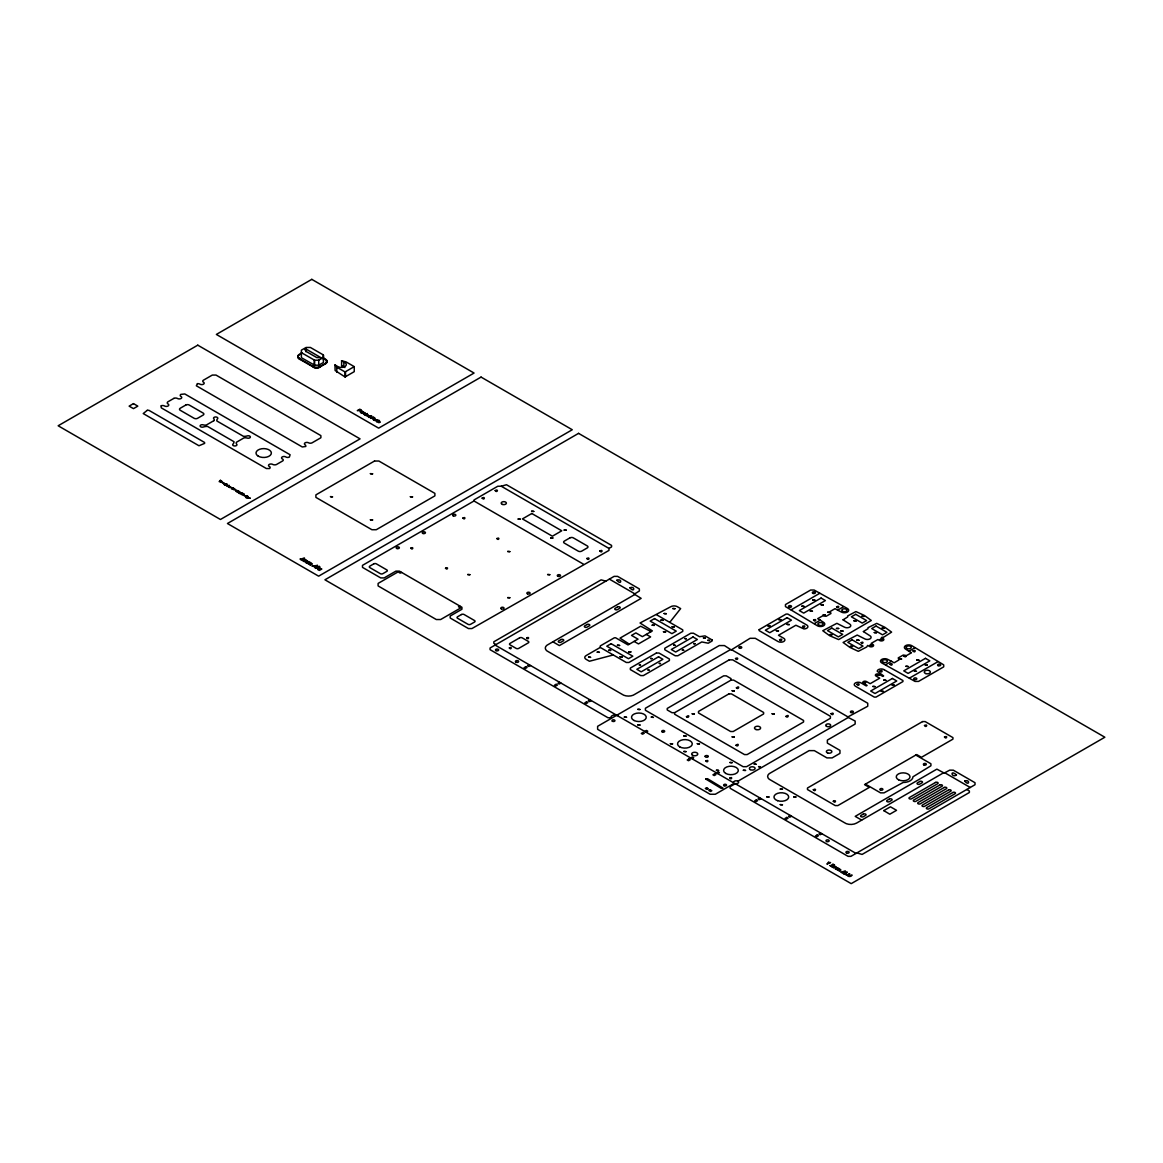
<?xml version="1.0" encoding="UTF-8"?>
<svg xmlns="http://www.w3.org/2000/svg" width="1163" height="1163" viewBox="0 0 1163 1163"><rect width="100%" height="100%" fill="white"/><g stroke="black" fill="none" stroke-linecap="round" stroke-linejoin="round"><path stroke-width="1.5" d="M552.876 641.816L559.388 645.581L641.162 598.364L634.3 594.162L639.403 590.964L639.316 588.9L617.597 576.368L614.122 576.368L490.059 647.995L490.059 649.666L607.987 717.745L610.88 717.745C610.604 713.457 622.685 714.809 615.663 715.885L597.622 726.308L597.622 729.317L710.099 794.256L715.318 794.256L733.46 783.775L733.708 782.219A2.457 1.425 0 0 1 736.368 780.809A2.457 1.425 0 0 1 738.578 782.466A2.457 1.425 0 0 1 735.525 783.586L730.131 786.595L730.117 788.252L848.06 856.346L850.953 856.346L975.016 784.72L975.016 782.714L953.311 770.182L949.749 770.139L944.182 773.075L936.884 769.136L855.198 816.368L861.667 820.089M705.171 756.357L705.345 755.965A1.468 0.858 0 0 1 708.107 756.357L708.063 756.59M223.645 482.965C226.422 483.706 220.185 483.096 223.078 482.441M705.36 755.935L705.156 756.386A1.468 0.858 0 0 0 707.904 756.822L708.107 756.357M669.743 622.365L680.646 608.598L677.331 606.693A4.623 2.66 0 0 0 670.6 606.81L640.043 622.99L652.37 630.884L642.383 636.655L635.87 632.89L631.524 635.405L638.036 639.156L628.049 644.927L615.75 637.862A1.468 0.843 0 0 0 613.991 638.007L600.253 645.93L600.253 647.428L626.305 662.474L628.921 662.474L682.768 631.393L682.768 629.881L656.702 614.834M245.567 496.456C244.274 497.183 247.225 494.798 245.597 496.397M634.62 594.613L548.543 644.317A8.141 4.696 0 0 0 548.543 651.832L621.943 694.209A8.141 4.696 0 0 0 634.969 694.209L719.228 645.567L724.433 645.567L731.236 649.943L750.062 638.298L755.267 638.298L867.743 703.237L867.743 706.246L847.58 717.106L855.154 721.045L855.154 724.04L827.358 740.09L827.358 743.099L839.962 750.368L839.962 753.377L832.141 757.898L826.922 757.898L814.333 750.629L809.114 750.629L770.909 772.683A8.141 4.696 0 0 0 770.909 780.213L844.294 822.59A8.141 4.696 0 0 0 856.491 823.128L943.397 772.886M324.71 364.266L325.044 364.048A3.678 2.122 0 0 0 325.684 362.202M305.753 348.885L304.808 349.438L306.102 351.444L316.714 357.55L320.959 357.666L305.753 348.885L305.753 351.648M301.377 352.665L314.49 360.137L314.403 365.211L314.49 360.137M301.973 352.825L299.196 354.424A4.914 2.835 0 0 0 299.196 358.437L313.094 366.461A4.914 2.835 0 0 0 320.043 366.461L325.611 363.249A4.914 2.835 0 0 0 325.611 359.236L322.514 357.463M301.973 353.319L299.196 354.933A4.914 2.835 0 0 0 298.775 355.209M314.49 365.153L301.377 357.681L301.377 350.165L306.102 347.475L310.405 347.461L323.43 354.977L323.43 362.507L318.706 365.182L314.403 365.211M314.403 360.196L318.749 360.196L323.43 357.492M323.43 359.992L323.343 355.035M334.988 364.935L336.79 367.188L345.048 371.942L354.25 366.636L354.25 371.651L345.048 376.957L335.118 370.517L334.988 364.935L337.837 366.578A4.972 2.878 0 0 0 345.295 366.301A4.972 2.878 0 0 0 343.841 362.071L341.529 360.734M232.615 487.835L231.292 488.605L233.996 489.289L232.44 489.274L233.632 488.009L232.338 487.791M238.4 490.742L237.019 491.905L238.72 490.931L236.176 490.917C238.11 487.864 233.269 493.403 238.226 490.641M473.995 500.977L362.478 565.363L362.478 567.37L380.708 577.909L384.183 577.909L395.914 571.135L399.389 571.135L461.929 607.246L461.929 609.252L450.197 616.012L450.197 618.018L468.442 628.558L471.916 628.558L608.976 550.419L608.976 548.413L501.268 486.236L497.793 486.236L473.995 499.974L473.995 500.977L583.448 564.171M501.268 486.236L506.486 484.738L611.578 545.403L611.578 546.915L608.976 548.413M401.555 572.385L400.261 573.141L398.08 571.891L378.106 583.419L378.106 585.934L436.299 619.53L440.646 619.53L460.621 607.987L458.455 606.737L459.763 605.981M529.223 664.742L527.479 665.745L528.787 666.501L530.532 665.498M600.253 647.428L586.356 655.452A4.623 2.66 0 0 0 586.137 659.348L589.437 661.253L613.279 654.958M559.621 682.303L557.891 683.306L559.185 684.062L560.929 683.059M590.019 699.85L588.289 700.853L589.583 701.609L591.327 700.606M791.087 609.848L819.755 593.29M617.509 714.823L730.16 649.783M814.594 623.455L820.293 620.155A85.858 49.573 0 0 0 823.535 622.307A4.303 2.486 0 0 1 823.535 625.81A4.303 2.486 0 0 1 817.458 625.81L785.447 606.577L785.447 604.571L810.64 590.034L814.115 590.034L847.42 608.511A4.303 2.486 0 0 1 847.42 612.029A4.303 2.486 0 0 1 841.343 612.029A85.844 49.558 0 0 0 837.622 610.153L837.564 610.11A86.789 50.111 0 0 0 835.049 608.642L830.28 611.418L830.92 613.526L826.137 616.288L822.634 615.881L817.676 618.672A86.789 50.111 0 0 0 820.22 620.126L820.293 620.155M837.622 610.153L843.335 606.853M674.598 712.701L731.047 680.108L733.664 680.108L803.575 720.479L803.575 721.976L747.126 754.583L744.509 754.583L674.598 714.213L674.598 712.701L671.996 712.701L667.213 709.939L667.213 708.441L723.677 675.848L726.279 675.848L731.047 678.611L731.047 680.108M644.738 731.44L646.483 730.437L647.776 731.193L646.047 732.196M690.691 757.971L692.421 756.968L693.73 757.724L692 758.727M885.901 664.625L891.527 661.296A86.789 50.111 0 0 0 894.114 662.808L898.941 659.944L898.243 657.909L903.273 655.045L906.529 655.569L911.487 652.777A86.789 50.111 0 0 0 908.943 651.324L908.87 651.28A85.844 49.558 0 0 0 905.628 649.143A4.303 2.486 0 0 1 905.628 645.625A4.303 2.486 0 0 1 911.705 645.625L943.716 664.858L943.716 666.864L918.523 681.416L915.048 681.416L881.743 662.925A4.303 2.486 0 0 1 881.743 659.421A4.303 2.486 0 0 1 887.82 659.421A85.858 49.573 0 0 0 891.527 661.296L891.599 661.325M908.87 651.28L914.569 647.995M716.393 772.814L718.138 771.81L719.446 772.566L717.702 773.569M909.408 678.145L938.076 661.602M737.894 781.216L847.856 717.731M759.832 797.891L758.087 798.894L759.395 799.65L761.125 798.647M790.229 815.437L788.485 816.441L789.793 817.196L791.538 816.193M820.627 832.984L818.897 833.987L820.191 834.743L821.936 833.74M243.518 494.929L244.172 494.173L243.169 493.49L241.453 494.479C246.614 494.551 243.707 496.892 243.852 494.987M733.62 782.786L617.509 715.725M354.25 366.636L346.007 361.867L341.617 360.777L341.617 365.793L343.085 365.909M884.156 669.699L902.953 680.559L902.953 681.562L876.03 697.102L874.3 697.102L855.401 686.199A3.998 2.311 0 0 1 857.189 682.332L858.221 682.259A3.998 2.311 0 0 1 861.056 682.928L866.261 685.937L867.133 685.443L863.44 683.306A2.152 1.236 0 0 1 863.44 681.547A2.152 1.236 0 0 1 866.479 681.547L870.171 683.684L879.722 678.174L876.03 676.037A2.152 1.236 0 0 1 876.03 674.278A2.152 1.236 0 0 1 879.068 674.278L882.761 676.415L883.633 675.907L877.251 671.269A3.998 2.311 0 0 1 879.722 669.147A3.998 2.311 0 0 1 884.069 669.641L884.142 669.699M341.617 365.793L343.841 367.072A4.972 2.878 0 0 1 344.873 367.537M322.514 357.957L325.611 359.745A4.914 2.835 0 0 1 326.033 360.021M318.706 360.167L318.749 365.211M915.804 755.049L930.923 763.771L930.923 765.777L912.955 776.811A9.827 5.67 0 0 1 903.128 782.495L884.025 792.861L880.551 792.861L865.432 784.138M609.354 579.116L634.62 593.712M731.731 649.783L847.856 716.83M944.967 772.886L970.247 787.482M605.879 581.122L601.097 579.872L493.824 641.802L493.824 643.313L496.005 644.564M966.773 789.488L969.375 791L969.375 792.497L862.103 854.427L856.898 852.93M651.062 631.64L640.697 626.203L620.01 638.124L629.343 644.171M646.279 634.402L650.626 636.902L638.472 643.924L634.126 641.424M495.133 645.072L615.954 714.823M735.205 783.673L856.026 853.424M300.098 359.454L299.749 359.236A3.678 2.122 0 0 1 299.022 357.666M345.527 371.666L345.527 376.681M345.048 371.942L345.048 376.957M343.841 362.071L343.841 367.072M336.79 367.188L336.79 372.204M326.381 360.326A4.914 2.835 0 0 1 325.611 363.757L318.807 367.653A3.678 2.122 0 0 1 314.33 367.653L299.196 358.945A4.914 2.835 0 0 1 298.411 355.515M320.043 366.97A4.914 2.835 0 0 1 313.094 366.97M759.163 629.634L759.163 630.637L778.062 641.54A3.998 2.311 0 0 0 784.734 640.508L784.88 639.912A3.998 2.311 0 0 0 783.702 638.283L778.498 635.274L795.87 625.243L803.895 628.921A3.998 2.311 0 0 0 807.587 627.497A3.998 2.311 0 0 0 806.715 624.996L787.831 614.079L786.086 614.079L759.163 629.634M227.294 486.207L229.155 485.436L227.294 486.207M364.499 414.668L365.197 415.162L367.304 413.519L364.499 414.668M376.638 421.675L377.335 422.169L379.443 420.526L376.856 419.785C371.913 422.125 380.868 419.203 376.754 421.515M318.429 569.23L321.817 569.012L319.345 570.437L317.659 569.492L319.563 567.704L320.232 568.082L318.429 569.23M230.87 487.224L229.416 487.442L230.87 487.224M380.01 422.038C378.862 420.904 377.626 424.073 380.01 422.038M305.811 560.333L303.979 561.555L307.148 561.046L305.462 562.427L306.116 562.805L308.137 561.555L304.953 559.272L302.482 560.697L305.811 560.406M310.056 562.79L308.21 564.011L311.393 563.503L309.707 564.869L310.361 565.247L312.382 563.997L309.198 561.714L306.727 563.154L310.056 562.79M835.019 866.711L833.362 867.802L836.212 867.351L835.296 868.921L837.113 867.802L834.249 865.752L832.01 867.031L835.019 866.711M838.828 868.906L837.186 870.011L840.035 869.546L839.105 871.131L840.936 869.997L838.058 867.947L835.834 869.241L838.828 868.979M830.048 865.548L831.414 866.479A1.57 0.901 0 0 0 832.461 866.304L833.101 865.461L832.243 864.894L834.525 864.981L832.955 864.08C831.341 864.996 832.388 866.406 830.048 865.548M712.163 639.999L712.119 640.987L708.252 643.212L701.769 641.947L677.811 655.772L675.209 655.772L664.785 649.754L664.785 648.256L690.837 633.21L693.439 633.21L699.486 636.699L705.04 635.885L712.163 639.999M220.447 482.136L222.235 482.122L220.49 482.049M228.137 486.585L229.925 486.57L228.137 486.585M365.778 415.22C366.607 417.43 370.11 413.359 365.778 415.22M300.272 559.025L301.028 559.912A1.556 0.901 0 0 0 301.915 560.072L302.511 560.014A1.468 0.843 0 0 0 303.252 559.621C306.567 556.074 302.816 559.199 300.272 559.025M836.473 628.442L838.668 628.485L836.473 628.442M628.689 651.832L630.884 651.891L628.689 651.832M848.06 875.448L852.145 875.099C850.313 878.399 843.945 875.099 849.688 873.689L848.06 875.448M956.48 774.907C951.668 778.556 949.575 768.903 956.48 774.907M248.402 497.153L246.236 497.749L248.402 497.153M445.516 568.242C447.581 571.033 448.773 566.003 445.516 568.242M482.136 498.127C484.404 501.195 485.712 495.671 482.136 498.127M507.664 597.637L509.845 597.724L507.664 597.637M843.073 619.835L849.688 624.066A3.751 2.166 0 0 1 849.688 627.119A3.751 2.166 0 0 1 844.382 627.119L836.895 623.324L822.764 630.724L829.582 635.667L838.654 639.577L871.305 620.475L864.502 615.518L855.91 611.578L847.696 615.939L847.696 616.942L843.073 619.835M863.397 631.567L870.011 635.798A3.751 2.166 0 0 1 870.011 638.85A3.751 2.166 0 0 1 864.72 638.85L857.218 635.056L843.088 642.456L849.906 647.413L858.323 651.324L866.711 646.977L867.671 645.421L869.401 646.424A2.457 1.425 0 0 0 872.875 646.424A2.457 1.425 0 0 0 872.875 644.418L871.145 643.415L877.92 639.505L879.65 640.508A2.457 1.425 0 0 0 883.124 640.508A2.457 1.425 0 0 0 883.124 638.502L881.394 637.498L884.084 636.946L891.614 632.105L884.825 627.25L876.713 623.383L868.02 627.671L868.02 628.674L863.397 631.567M550.695 537.888L552.876 537.975L550.695 537.888M225.913 485.349C228.006 486.338 228.152 484.288 225.942 485.305M373.192 419.581C376.274 422.242 376.972 417.706 373.236 419.509M672.127 626.741L674.322 626.842L672.127 626.741M883.749 810.611L889.811 814.216L896.542 810.32L890.465 806.817L883.749 810.611M651.265 717.149L653.417 717.411L651.353 716.99M599.846 551C601.983 554.111 603.495 548.602 599.846 551M370.416 473.661L372.596 473.806L370.416 473.661M243.721 494.26L242.093 494.508L243.721 494.26M368.467 416.47L369.936 416.339L368.467 416.47M330.466 496.717L332.633 496.877L330.568 496.557M370.416 519.774L372.596 519.948L370.416 519.774M410.379 496.717L412.545 496.877L410.379 496.717M410.801 548.136C412.589 551 414.232 546.029 410.801 548.136M462.918 518.044C464.706 520.922 466.348 515.936 462.918 518.044M467.715 574.537L469.896 574.696L467.715 574.537M495.191 490.553C497.168 493.708 498.971 488.227 495.191 490.553M496.877 538.556C498.665 541.435 500.308 536.448 496.877 538.556M507.679 551.466L509.845 551.625L507.679 551.466M518.146 519.047L520.312 519.207L518.146 519.047M531.593 511.269L533.773 511.429L531.593 511.269M509.35 647.951C511.051 650.684 512.607 645.945 509.35 647.951M526.723 637.92C528.424 640.653 529.906 635.928 526.723 637.92M547.628 574.537L549.808 574.696L547.628 574.537M564.157 530.066L566.323 530.226L564.157 530.066M586.821 558.502C588.798 561.656 590.6 556.176 586.821 558.502M588.551 657.168L590.717 657.342L588.652 657.022M597.23 652.152L599.396 652.327L597.23 652.152M616.855 580.25C621.493 586.094 622.481 577.967 616.855 580.25M608.743 650.277L610.909 650.437L608.845 650.117M629.895 587.766C634.518 593.61 635.507 585.483 629.895 587.766M620.024 656.79L622.205 656.964L620.024 656.79M624.342 717.106L626.523 717.28L624.342 717.106M639.301 665.003L640.624 665.105L639.359 664.902M652.167 625.2L654.347 625.374L652.167 625.2M637.818 709.343L639.984 709.503L637.818 709.343M647.98 670.019L649.303 670.121L648.053 669.917M650.582 658.476L651.92 658.578L650.582 658.476M660.846 620.184L663.026 620.359L660.846 620.184M637.818 724.883L639.984 725.043L637.818 724.883M664.117 613.541L666.283 613.715L664.117 613.541M663.462 631.727L665.629 631.887L663.462 631.727M659.276 663.491L660.599 663.593L659.334 663.404M672.796 608.525L674.976 608.7L672.796 608.525M673.682 645.145L675.005 645.247L673.682 645.145M682.376 650.161L683.699 650.262L682.376 650.161M684.978 638.632L686.301 638.72L684.978 638.632M670.382 743.695L672.563 743.855L670.382 743.695M693.657 643.633L694.994 643.735L693.657 643.633M703.411 637.833L705.229 637.978L703.411 637.833M686.461 716.699C688.67 719.243 690.342 713.544 686.461 716.699M683.844 735.917L686.025 736.077L683.844 735.917M707.758 640.348L709.561 640.479L707.758 640.348M692.203 713.791L694.369 713.951L692.203 713.791M683.844 751.458L686.025 751.632L683.844 751.458M697.306 743.695L699.486 743.855L697.306 743.695M705.883 760.936C707.686 763.815 709.314 758.828 705.883 760.936M705.694 778.992L721.176 788.354L722.979 788.078L707.497 778.701L705.694 778.992M735.51 658.534C737.473 661.689 739.275 656.208 735.51 658.534M732.152 690.72L734.333 690.895L732.152 690.72M716.423 770.269L718.589 770.429L716.423 770.269M736.397 687.856C738.592 690.4 740.206 684.731 736.397 687.856M732.152 736.862L734.333 737.022L732.152 736.862M729.884 762.492L732.05 762.666L729.884 762.492M735.961 745.279C738.156 747.824 739.784 742.154 735.961 745.279M767.871 625.825L770.037 625.985L767.871 625.825M743.346 770.269L745.512 770.429L743.346 770.269M776.288 630.695L778.469 630.855L776.288 630.695M778.73 619.559L780.896 619.719L778.73 619.559M779.573 639.708C781.551 642.863 783.353 637.382 779.573 639.708M754.249 764.135L756.066 764.265L754.249 764.135M787.147 624.429L789.328 624.589L787.147 624.429M758.596 766.635L760.413 766.78L758.596 766.635M801.83 606.214L804.011 606.388L801.83 606.214M802.586 626.421C804.563 629.576 806.366 624.095 802.586 626.421M766.795 796.844L768.976 797.004L766.795 796.844M785.912 716.437C788.121 718.981 789.793 713.297 785.912 716.437M812.69 599.948L814.87 600.108L812.69 599.948M810.262 611.084L812.428 611.244L810.262 611.084M813.548 620.097C815.51 623.252 817.313 617.771 813.548 620.097M821.122 604.818L823.288 604.978L821.122 604.818M780.257 789.066L782.437 789.241L780.257 789.066M823.288 614.762L825.105 614.907L823.288 614.762M780.257 804.622L782.437 804.781L780.257 804.622M827.634 612.261L829.452 612.392L827.634 612.261M830.033 634.635L832.199 634.794L830.135 634.475M836.56 606.81C838.538 609.964 840.34 604.484 836.56 606.81M793.718 796.844L795.899 797.004L793.718 796.844M840.849 630.898L843.015 631.058L840.849 630.898M813.315 789.706C815.292 792.861 817.095 787.38 813.315 789.706M831.051 713.689C833.028 716.844 834.83 711.363 831.051 713.689M853.962 620.809L856.128 620.984L853.962 620.809M850.357 646.366L852.523 646.526L850.357 646.366M861.914 616.23L864.08 616.39L861.914 616.23M856.826 640.115L859.006 640.29L856.826 640.115M856.927 684.367C858.89 687.522 860.693 682.041 856.927 684.367M833.29 801.234C835.267 804.389 837.069 798.908 833.29 801.234M870.011 645.247C871.712 647.98 873.268 643.241 870.011 645.247M874.285 632.556L876.466 632.716L874.285 632.556M863.455 682.521L865.635 682.681L863.455 682.521M882.237 627.962L884.403 628.122L882.237 627.962M880.26 639.33C881.961 642.063 883.517 637.324 880.26 639.33M872.832 686.432L875.012 686.592L872.832 686.432M876.917 674.744L879.097 674.903L876.917 674.744M879.94 671.066C881.917 674.235 883.72 668.754 879.94 671.066M881.263 691.287L883.429 691.462L881.263 691.287M883.691 680.166L885.872 680.326L883.691 680.166M889.986 664.233C891.963 667.388 893.765 661.907 889.986 664.233M892.123 685.022L894.289 685.196L892.123 685.022M899.74 658.912L901.558 659.043L899.74 658.912M904.087 656.397L905.904 656.543L904.087 656.397M905.904 666.297L908.085 666.472L905.904 666.297M913.013 650.946C914.976 654.1 916.778 648.62 913.013 650.946M916.764 660.032L918.944 660.191L916.764 660.032M914.336 671.167L916.502 671.327L914.438 671.007M925.196 664.902L927.362 665.062L925.196 664.902M924.498 725.508C926.46 728.678 928.278 723.197 924.498 725.508M964.723 781.085C969.346 786.929 970.335 778.803 964.723 781.085M944.487 737.022C946.304 740.22 948.368 734.769 944.487 737.022M225.84 484.186C223.296 486.003 223.398 482.441 225.84 484.186M232.745 488.998L233.719 488.969L232.789 488.94M367.842 416.31L369.165 417.488L371.724 416.005L367.842 416.31M226.378 485.407L226.509 485.334M373.875 419.669L374.937 419.799L373.875 419.669M617.437 645.232L619.603 645.45L617.437 645.232M772.13 713.748L774.282 714.009L772.13 713.748M248.155 497.284L247.196 497.371L248.155 497.284M224.444 484.201L225.389 484.142L224.444 484.201M361.402 410.394L357.317 410.655L359.876 409.172L361.402 410.394M374.733 418.084L370.648 418.346L373.207 416.863L374.733 418.084M729.913 777.989C731.178 780.649 733.213 776.244 729.913 777.989M861.202 642.572C862.466 645.232 864.516 640.842 861.202 642.572M239.52 492.051L237.339 492.109L239.491 492.123M250.132 498.186L247.952 498.229L250.132 498.186M365.342 413.33L363.772 414.377L364.586 413.098L362.086 413.403L363.946 412.327L365.342 413.33M360.661 410.277L359.236 410.146L360.661 410.277M373.992 417.968L372.567 417.837L373.992 417.968M367.871 415.118L366.927 414.944L367.871 415.118M317.47 565.407L315.42 568.169L313.792 566.337L311.989 566.192L317.47 565.407M845.516 871.276L843.669 873.762L840.587 871.974L845.516 871.276M239.883 492.138C235.58 494.609 243.183 492.356 239.651 493.025L239.883 492.138M316.307 565.654L315.507 566.657L314.577 566.119L316.307 565.654M844.454 871.494L842.899 871.916L844.454 871.494M197.768 345.164L58.15 425.774L220.447 519.483L360.065 438.873L197.768 345.164M311.786 279.353L216.362 334.435L378.644 428.144L474.068 373.047L311.786 279.353M133.469 403.619L129.122 406.134L133.469 408.635L137.816 406.134L133.469 403.619M147.279 410.306L143.223 413.563L198.96 445.749L204.601 443.394L204.601 442.478L148.864 410.306L147.279 410.306M197.448 383.645L196.343 385.782L302.307 446.97L305.782 446.461A4.23 2.442 0 0 0 305.186 444.862A2.457 1.425 0 0 1 305.084 442.856A2.457 1.425 0 0 1 308.558 442.798A2.602 1.512 0 0 0 312.033 442.856L320.886 437.753L320.886 435.616L215.998 375.068L212.306 375.068L203.467 380.17A2.457 1.425 0 0 0 203.467 382.176A2.457 1.425 0 0 1 203.467 384.183A2.457 1.425 0 0 1 199.992 384.183A3.213 1.861 0 0 0 197.448 383.645M173.854 398.386L167.835 401.86A2.777 1.614 0 0 0 168.054 403.997A2.457 1.425 0 0 1 168.054 406.003A2.457 1.425 0 0 1 164.579 406.003A2.777 1.614 0 0 0 160.887 405.872L161.323 407.879L266.342 468.515L269.467 468.558A2.588 1.497 0 0 0 269.264 466.421L269.147 466.363A2.457 1.425 0 0 1 269.133 464.488A2.457 1.425 0 0 1 272.346 464.241L272.971 464.546A3.024 1.745 0 0 0 276.416 464.546L282.435 461.071A2.384 1.381 0 0 0 282.435 458.978L282.187 458.862A2.457 1.425 0 0 1 282.362 456.855A2.457 1.425 0 0 1 285.836 456.957A2.515 1.454 0 0 0 289.383 457.059L290.096 454.748L184.815 393.966L180.803 394.388A2.777 1.614 0 0 0 181.021 396.51A2.457 1.425 0 0 1 181.021 398.516A2.457 1.425 0 0 1 177.546 398.516A2.777 1.614 0 0 0 173.854 398.386M185.775 405.044L180.221 408.257A2.457 1.425 0 0 0 180.221 410.263L194.119 418.287A2.457 1.425 0 0 0 197.594 418.287L203.147 415.075A2.457 1.425 0 0 0 203.147 413.069L189.249 405.044A2.457 1.425 0 0 0 185.775 405.044M213.876 420.672L206.534 424.902A3.315 1.919 0 0 1 203.336 424.873A2.152 1.236 0 0 0 200.109 425.949A2.152 1.236 0 0 0 203.336 427.025A7.836 4.521 0 0 1 207.523 426.414L233.996 441.707A7.836 4.521 0 0 1 232.949 444.121A2.152 1.236 0 0 0 234.81 445.981A2.152 1.236 0 0 0 236.671 444.121A3.649 2.108 0 0 1 236.511 442.202L243.837 437.971A3.649 2.108 0 0 1 247.152 438.073A2.152 1.236 0 0 0 250.379 436.997A2.152 1.236 0 0 0 247.152 435.921A5.452 3.14 0 0 1 243.387 436.285L216.899 421.006A5.452 3.14 0 0 1 217.525 418.825A2.152 1.236 0 0 0 215.664 416.965A2.152 1.236 0 0 0 213.803 418.825A3.315 1.919 0 0 1 213.876 420.672M220.374 480.334L219.167 481.613L221.726 481.119L220.374 480.334M226.858 484.07L225.142 485.058L226.858 484.07M361.533 410.946C356.852 412.792 364.978 411.629 361.533 410.946M362.958 411.76L361.097 412.836L362.958 411.76M363.656 411.353L363.656 411.353M234.722 489.158C231.641 490.379 237.019 489.623 234.722 489.158M241.846 492.719L240.13 493.708L241.846 492.719M247.545 496.019L245.829 497.008L247.545 496.019M481.06 377.088L227.439 523.51L318.633 576.165L572.269 429.743L481.06 377.088M374.53 461.028L315.9 494.871L315.9 497.386L371.913 529.717L376.26 529.717L434.889 495.874L434.889 493.374L378.862 461.028L374.53 461.028M319.2 566.41L315.784 568.387L319.854 566.788L319.2 566.41M578.563 433.363L324.928 579.799L851.214 883.647L1104.85 737.226L578.563 433.363M373.774 563.866L369.863 566.119A1.846 1.061 0 0 0 369.863 567.631L380.286 573.65A1.846 1.061 0 0 0 382.889 573.65L386.799 571.382A1.846 1.061 0 0 0 386.799 569.885L376.376 563.866A1.846 1.061 0 0 0 373.774 563.866M531.796 513.494L522.42 518.916L552.381 536.216L561.758 530.793L531.796 513.494M569.885 537.888L564.331 541.1A2.457 1.425 0 0 0 564.331 543.106L578.229 551.131A2.457 1.425 0 0 0 581.704 551.131L587.257 547.918A2.457 1.425 0 0 0 587.257 545.912L573.359 537.888A2.457 1.425 0 0 0 569.885 537.888M461.493 614.515L457.582 616.768A1.846 1.061 0 0 0 457.582 618.28L468.006 624.298A1.846 1.061 0 0 0 470.608 624.298L474.519 622.031A1.846 1.061 0 0 0 474.519 620.533L464.095 614.515A1.846 1.061 0 0 0 461.493 614.515M519.599 637.847L510.048 643.372A1.846 1.061 0 0 0 510.048 644.869L516.125 648.387A1.846 1.061 0 0 0 518.727 648.387L528.278 642.863A1.846 1.061 0 0 0 528.278 641.365L522.202 637.847A1.846 1.061 0 0 0 519.599 637.847M561.002 639.577L558.763 640.871A1.599 0.916 0 0 0 558.763 642.18A1.599 0.916 0 0 0 561.031 642.18L563.27 640.886A1.599 0.916 0 0 0 563.27 639.577A1.599 0.916 0 0 0 561.002 639.577M587.068 624.531L584.844 625.81A1.599 0.916 0 0 0 584.844 627.119A1.599 0.916 0 0 0 587.097 627.119L589.321 625.839A1.599 0.916 0 0 0 589.321 624.531A1.599 0.916 0 0 0 587.068 624.531M617.466 606.984L615.227 608.278A1.599 0.916 0 0 0 615.227 609.586A1.599 0.916 0 0 0 617.48 609.586L619.719 608.293A1.599 0.916 0 0 0 619.719 606.984A1.599 0.916 0 0 0 617.466 606.984M525.749 666.748L524.004 667.751L525.313 668.507L527.057 667.504L525.749 666.748M611.113 643.677L606.766 646.177L628.485 658.723L632.817 656.208L611.113 643.677M654.536 618.6L650.19 621.1L671.909 633.646L676.255 631.131L654.536 618.6M556.147 684.309L554.417 685.312L555.71 686.054L557.455 685.065L556.147 684.309M656.383 653.024L630.331 668.071L630.331 669.583L640.755 675.587L643.357 675.587L669.408 660.555L669.408 659.043L658.999 653.024L656.383 653.024M658.563 656.79L636.844 669.321L641.191 671.836L662.895 659.29L658.563 656.79M693.017 636.975L671.298 649.506L675.645 652.021L697.349 639.476L693.017 636.975M586.545 701.856L584.815 702.859L586.108 703.615L587.853 702.612L586.545 701.856M787.089 617.669L765.37 630.201L769.717 632.716L791.436 620.17L787.089 617.669M821.063 598.058L799.344 610.59L803.691 613.105L825.396 600.559L821.063 598.058M729.216 659.857L645.392 708.252L645.392 710.259L743.113 766.679L746.588 766.679L830.397 718.283L830.397 716.277L732.69 659.857L729.216 659.857M643.008 732.443L641.264 733.446L642.572 734.202L644.302 733.199L643.008 732.443M831.836 628.107L827.489 630.608L838.349 636.873L842.695 634.373L831.836 628.107M855.721 614.311L851.374 616.812L862.234 623.092L866.58 620.577L855.721 614.311M728.881 693.904L698.483 711.451L698.483 712.948L730.611 731.512L733.228 731.512L763.626 713.951L763.626 712.454L731.483 693.904L728.881 693.904M852.159 639.839L847.812 642.339L858.672 648.605L863.019 646.105L852.159 639.839M876.044 626.043L871.712 628.558L882.557 634.824L886.904 632.309L876.044 626.043M688.947 758.974L687.217 759.977L688.525 760.733L690.255 759.73L688.947 758.974M714.664 773.817L712.919 774.82L714.227 775.576L715.972 774.573L714.664 773.817M925.472 658.345L903.767 670.877L908.099 673.392L929.819 660.846L925.472 658.345M892.399 678.465L870.694 691.011L875.027 693.511L896.746 680.98L892.399 678.465M706.624 787.729L705.33 788.485L707.06 789.488L708.369 788.732L706.624 787.729M710.099 789.735L708.805 790.491L710.535 791.494L711.843 790.738L710.099 789.735M756.357 799.897L754.613 800.9L755.921 801.656L757.651 800.653L756.357 799.897M922.55 721.583L807.456 788.02L807.456 789.532L835.252 805.581L837.854 805.581L869.343 787.395L864.56 784.632L916.677 754.554L921.459 757.302L952.948 739.13L952.948 737.618L925.152 721.583L922.55 721.583M786.755 817.444L785.01 818.447L786.319 819.203L788.063 818.2L786.755 817.444M817.153 834.99L815.423 835.993L816.717 836.749L818.461 835.746L817.153 834.99M863.295 814.1L861.056 815.394A1.599 0.916 0 0 0 861.056 816.702A1.599 0.916 0 0 0 863.324 816.702L865.563 815.408A1.599 0.916 0 0 0 865.563 814.1A1.599 0.916 0 0 0 863.295 814.1M889.361 799.054L887.136 800.348A1.599 0.916 0 0 0 887.136 801.641A1.599 0.916 0 0 0 889.39 801.641L891.628 800.362A1.599 0.916 0 0 0 891.628 799.054A1.599 0.916 0 0 0 889.361 799.054M919.759 781.507L917.52 782.801A1.599 0.916 0 0 0 917.52 784.109A1.599 0.916 0 0 0 919.773 784.109L922.012 782.815A1.599 0.916 0 0 0 922.012 781.507A1.599 0.916 0 0 0 919.759 781.507M935.503 782.466L909.437 797.513A1.541 0.887 0 0 0 909.437 798.763A1.541 0.887 0 0 0 911.618 798.763L937.669 783.717A1.541 0.887 0 0 0 937.669 782.466A1.541 0.887 0 0 0 935.503 782.466M939.835 784.981L913.784 800.013A1.541 0.887 0 0 0 913.784 801.278A1.541 0.887 0 0 0 915.95 801.278L942.015 786.232A1.541 0.887 0 0 0 942.015 784.981A1.541 0.887 0 0 0 939.835 784.981M944.182 787.482L918.13 802.528A1.541 0.887 0 0 0 918.13 803.778A1.541 0.887 0 0 0 920.296 803.778L946.362 788.732A1.541 0.887 0 0 0 946.362 787.482A1.541 0.887 0 0 0 944.182 787.482M948.528 789.997L922.477 805.029A1.541 0.887 0 0 0 922.477 806.293A1.541 0.887 0 0 0 924.643 806.293L950.694 791.247A1.541 0.887 0 0 0 950.694 789.997A1.541 0.887 0 0 0 948.528 789.997M828.434 862.292L828.187 862.684A2.82 1.628 0 0 0 829.103 862.786L826.878 864.065L830.556 862.626L829.67 862.423A2.399 1.381 0 0 1 828.434 862.292M952.875 792.497L926.809 807.544A1.541 0.887 0 0 0 926.809 808.794A1.541 0.887 0 0 0 928.99 808.794L955.041 793.748A1.541 0.887 0 0 0 955.041 792.497A1.541 0.887 0 0 0 952.875 792.497M829.074 864.647L829.074 864.647M847.057 872.192L844.018 873.951L846.693 874.91L845.152 874.024L847.057 872.192M826.486 726.308A2.457 1.425 0 0 0 830.6 725.668A2.457 1.425 0 0 0 827.591 723.924A2.457 1.425 0 0 0 826.486 726.308M634.111 720.522A7.371 4.259 0 0 0 646.134 718.036A7.371 4.259 0 0 0 636.394 713.268A7.371 4.259 0 0 0 634.111 720.522M725.741 773.439A7.371 4.259 0 0 0 738.069 771.534A7.371 4.259 0 0 0 729.041 766.33A7.371 4.259 0 0 0 725.741 773.439M679.701 746.864A7.371 4.259 0 0 0 692.029 744.96A7.371 4.259 0 0 0 683.001 739.741A7.371 4.259 0 0 0 679.701 746.864M662.459 732.05A1.468 0.858 0 0 0 664.669 731.323A1.468 0.858 0 0 0 662.459 730.582A1.468 0.858 0 0 0 662.459 732.05M724.04 785.708A1.468 0.858 0 0 0 726.512 785.316A1.468 0.858 0 0 0 724.709 784.284A1.468 0.858 0 0 0 724.04 785.708M612.436 721.264A1.468 0.858 0 0 0 614.893 720.886A1.468 0.858 0 0 0 613.09 719.839A1.468 0.858 0 0 0 612.436 721.264M502.503 504.437A2.573 1.483 0 0 0 506.37 503.143A2.573 1.483 0 0 0 502.503 501.849A2.573 1.483 0 0 0 502.503 504.437M850.851 712.483A1.468 0.858 0 0 0 853.322 712.105A1.468 0.858 0 0 0 851.52 711.058A1.468 0.858 0 0 0 850.851 712.483M739.552 648.184A1.468 0.858 0 0 0 741.761 647.442A1.468 0.858 0 0 0 739.552 646.715A1.468 0.858 0 0 0 739.552 648.184M516.125 662.241A1.599 0.916 0 0 0 518.654 661.573A1.599 0.916 0 0 0 516.401 660.642A1.599 0.916 0 0 0 516.125 662.241M396.99 548.543A1.599 0.916 0 0 0 399.374 547.744A1.599 0.916 0 0 0 396.99 546.944A1.599 0.916 0 0 0 396.99 548.543M423.041 533.497A1.599 0.916 0 0 0 425.44 532.698A1.599 0.916 0 0 0 423.041 531.898A1.599 0.916 0 0 0 423.041 533.497M453.366 515.921A1.599 0.916 0 0 0 455.838 515.194A1.599 0.916 0 0 0 453.526 514.322A1.599 0.916 0 0 0 453.366 515.921M501.311 608.816A1.599 0.916 0 0 0 503.986 608.409A1.599 0.916 0 0 0 502.038 607.275A1.599 0.916 0 0 0 501.311 608.816M527.508 593.842A1.599 0.916 0 0 0 530.081 593.261A1.599 0.916 0 0 0 527.929 592.272A1.599 0.916 0 0 0 527.508 593.842M558.109 576.368A1.599 0.916 0 0 0 560.508 575.569A1.599 0.916 0 0 0 558.109 574.769A1.599 0.916 0 0 0 558.109 576.368M880.376 789.953A1.468 0.858 0 0 0 882.833 789.575A1.468 0.858 0 0 0 881.031 788.529A1.468 0.858 0 0 0 880.376 789.953M923.829 764.891A1.468 0.858 0 0 0 926.286 764.469A1.468 0.858 0 0 0 924.425 763.466A1.468 0.858 0 0 0 923.829 764.891M898.606 779.806A6.876 3.969 0 0 0 909.873 777.582A6.876 3.969 0 0 0 900.918 773.061A6.876 3.969 0 0 0 898.606 779.806M692.537 755.281A3.067 1.774 0 0 0 697.669 754.482A3.067 1.774 0 0 0 693.918 752.316A3.067 1.774 0 0 0 692.537 755.281M827.722 753.013A2.762 1.599 0 0 0 831.865 751.632A2.762 1.599 0 0 0 827.722 750.251A2.762 1.599 0 0 0 827.722 753.013M914.496 679.541A1.541 0.887 0 0 0 916.807 678.77A1.541 0.887 0 0 0 914.496 678.014A1.541 0.887 0 0 0 914.496 679.541M938.076 665.614A1.541 0.887 0 0 0 940.634 665.221A1.541 0.887 0 0 0 938.759 664.131A1.541 0.887 0 0 0 938.076 665.614M925.777 673.581A3.067 1.774 0 0 0 930.385 672.054A3.067 1.774 0 0 0 925.777 670.513A3.067 1.774 0 0 0 925.777 673.581M906.849 648.431A2.573 1.483 0 0 0 911.152 647.776A2.573 1.483 0 0 0 907.998 645.945A2.573 1.483 0 0 0 906.849 648.431M882.964 662.227A2.573 1.483 0 0 0 887.267 661.558A2.573 1.483 0 0 0 884.113 659.741A2.573 1.483 0 0 0 882.964 662.227M789.241 607.231A1.541 0.887 0 0 0 791.538 606.461A1.541 0.887 0 0 0 789.241 605.69A1.541 0.887 0 0 0 789.241 607.231M813.126 593.435A1.541 0.887 0 0 0 815.423 592.665A1.541 0.887 0 0 0 813.126 591.894A1.541 0.887 0 0 0 813.126 593.435M842.55 611.316A2.573 1.483 0 0 0 846.868 610.648A2.573 1.483 0 0 0 843.713 608.831A2.573 1.483 0 0 0 842.55 611.316M818.985 625.272A2.573 1.483 0 0 0 823.055 624.211A2.573 1.483 0 0 0 819.435 622.699A2.573 1.483 0 0 0 818.985 625.272M826.704 841.532A1.599 0.916 0 0 0 829.175 840.82A1.599 0.916 0 0 0 826.849 839.948A1.599 0.916 0 0 0 826.704 841.532M846.722 853.09A1.599 0.916 0 0 0 849.15 852.319A1.599 0.916 0 0 0 846.78 851.49A1.599 0.916 0 0 0 846.722 853.09M495.961 650.611A1.599 0.916 0 0 0 498.622 650.19A1.599 0.916 0 0 0 496.674 649.07A1.599 0.916 0 0 0 495.961 650.611M756.008 729.535A3.067 1.774 0 0 0 760.617 727.994A3.067 1.774 0 0 0 756.008 726.468A3.067 1.774 0 0 0 756.008 729.535M258.259 456.172A7.676 4.434 0 0 0 271.11 454.181A7.676 4.434 0 0 0 261.704 448.758A7.676 4.434 0 0 0 258.259 456.172M750.193 769.601A2.893 1.672 0 0 0 755.02 768.859A2.893 1.672 0 0 0 751.487 766.824A2.893 1.672 0 0 0 750.193 769.601M777.64 800.696A7.371 4.259 0 0 0 788.703 797.004A7.371 4.259 0 0 0 777.64 793.326A7.371 4.259 0 0 0 777.64 800.696"/></g></svg>
